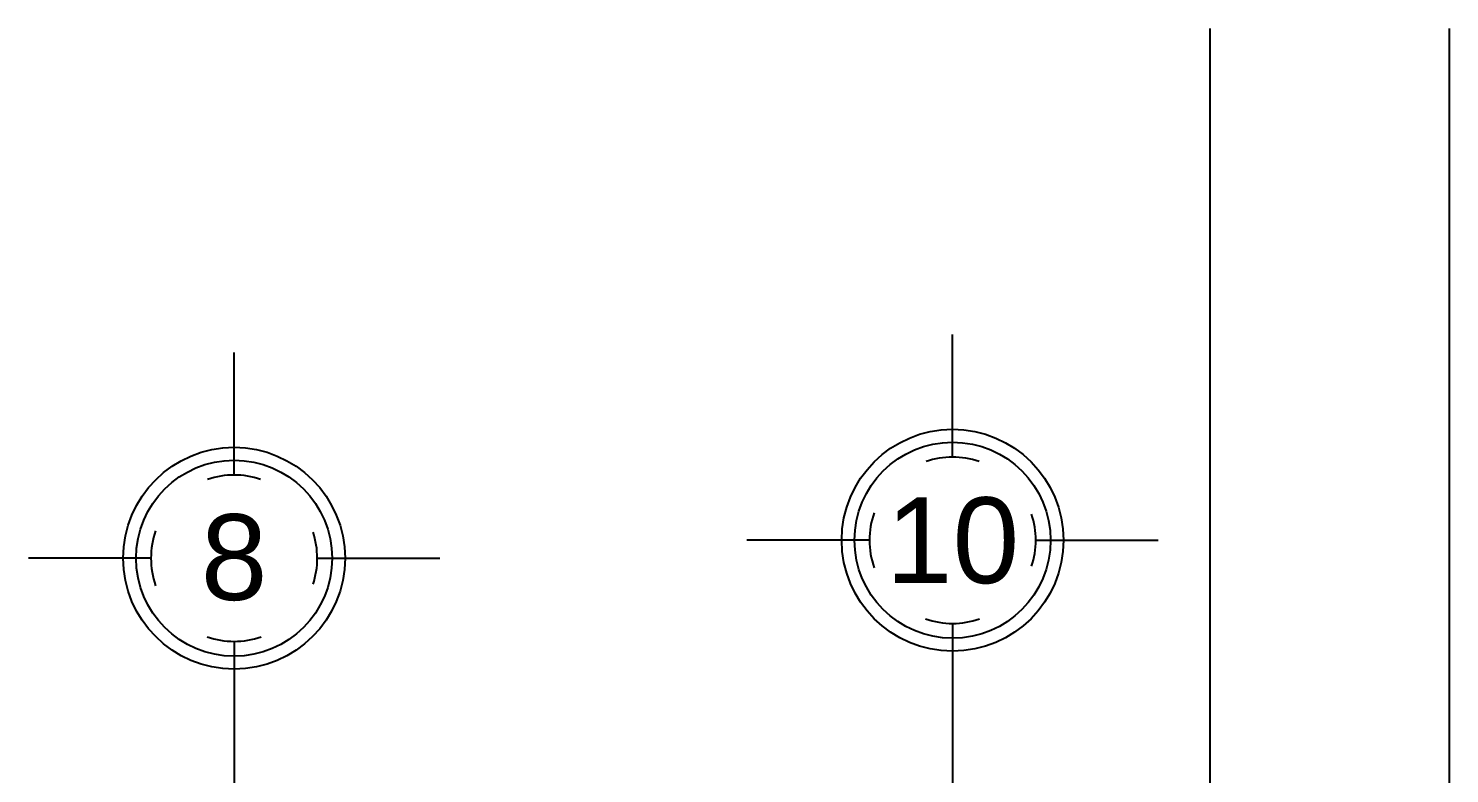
# Model space of a CAD drawing. Header units: inches. Extents: x -9 to 337, y -247 to 209.
# Drawn here: x 324.94 to 330.88, y 130.42 to 133.53 of the extents above; entities that cross this region are included whole.
import ezdxf
from ezdxf.enums import TextEntityAlignment as Align

# ---------------------------------------------------------------- set-up
doc = ezdxf.new("R2010")
doc.units = ezdxf.units.IN
doc.header["$MEASUREMENT"] = 0
doc.linetypes.add('CENTER2', pattern=[1.125, 0.75, -0.125, 0.125, -0.125])
doc.styles.get("Standard").update_dxf_attribs({"font": 'arial.ttf'})

# ---------------------------------------------------------------- blocks, each defined once
blk = doc.blocks.new('EJE NORTE NUEVO')
at = {"color": 8}
for p, q in [((0, 3.2523), (0, 3.7639)), ((-0.3472, 2.9051), (-0.8588, 2.9051)), ((0.3472, 2.9051), (0.8588, 2.9051))]:
    blk.add_line(p, q, dxfattribs=at)
at = {"color": 2, "linetype": 'CENTER2'}
blk.add_line((0, 2.5579), (0, -2.5579), dxfattribs=at)
at = {"color": 8}
blk.add_circle((0, 2.9051), 0.4631, dxfattribs=at)
at = {"color": 4}
blk.add_circle((0, 2.9051), 0.4093, dxfattribs=at)
at = {"color": 8}
for start, end in [(71.41612, 108.58388), (160.69933, 199.27842), (341.76936, 18.25289), (251.05257, 288.94743)]:
    blk.add_arc((0, 2.9051), 0.3472, start, end, dxfattribs=at)
at = {"color": 4}
blk.add_attdef('A', text='', height=0.3581, dxfattribs=at).set_placement((0, 2.9051), align=Align.MIDDLE_CENTER)

msp = doc.modelspace()

# ---------------------------------------------------------------- linework, layer by layer
at = {"color": 8}
for p, q in [((329.8768, 123.0889), (329.8768, 133.5308)), ((330.8768, 124.7889), (330.8768, 133.5308))]:
    msp.add_line(p, q, dxfattribs=at)

# ---------------------------------------------------------------- block references
at = {"color": 4}
msp.add_blockref('EJE NORTE NUEVO', (328.8018, 128.4889), dxfattribs=at).add_auto_attribs({'A': '10'})
ref = msp.add_blockref('EJE NORTE NUEVO', (325.8018, 128.4139), dxfattribs=at)
ref.add_attrib('A', '8', dxfattribs={"color": 4, "height": 0.3581}).set_placement((325.8018, 131.3237), align=Align.MIDDLE_CENTER)

doc.saveas('drawing.dxf')
